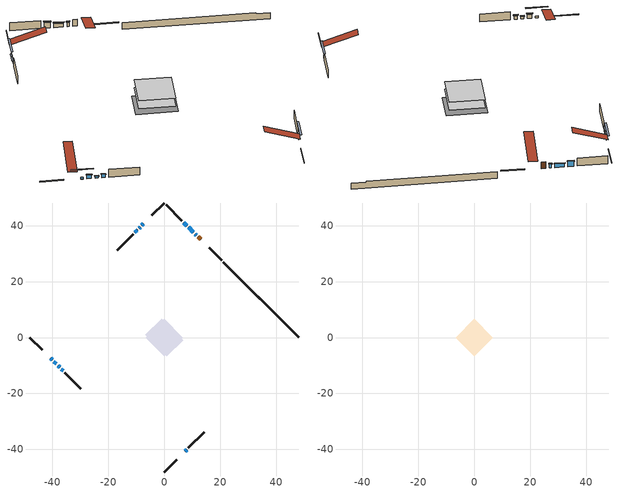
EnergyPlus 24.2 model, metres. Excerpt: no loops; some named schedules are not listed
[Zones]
conditioned space
 floor adiabatic (AdiabaticFloorConstruction): -6.67,0 0,6.67 6.67,0 0,-6.67 z0.76
 floor foundation (Slab1 construction): -6.74,0.92 -0.92,6.74 6.74,-0.92 0.92,-6.74 z-1.37
 wall outside (RimJoist1 construction): 0,-48.06 4.45,-43.61 / -48.06,0 -43.61,-4.45 / 0,48.06 -4.45,43.61 / 20.46,27.6 16.02,32.04 z0.76:1.06
 wall outside (AdiabaticWallConstruction 1): 12.99,35.07 12.14,35.92 z0.76:2.79
 wall outside (AdiabaticWallConstruction): 11.48,36.58 11.1,36.96 z0.76:1.98; -7.47,40.59 -7.96,40.1 / 7.47,-40.59 7.96,-40.1 / -40.59,-7.47 -40.1,-7.96 z0.76:1.35; -8.61,39.45 -8.99,39.07 z0.76:1.65; 10.45,37.61 8.72,39.34 / -39.45,-8.61 -38.62,-9.44 z0.76:1.9; 8.07,39.99 6.99,41.07 z0.76:2.44; -9.65,38.41 -10.49,37.57 / -36.77,-11.29 -36.14,-11.92 z0.76:1.75; -37.97,-10.09 -37.42,-10.64 z0.76:1.37
 wall outside (Wall1 construction): 8.61,-39.45 14.29,-33.77 / -35.48,-12.58 -29.81,-18.25 / -11.15,36.91 -16.82,31.24 / 6.33,41.73 0.66,47.4 z0.76:3.2
 wall foundation (FoundationWall1 construction): 21.12,26.94,-1.37 21.12,26.94,0.76 45.37,2.69,0.76 45.37,2.69,0.44 48.06,0,0.44 48.06,0,-1.37
 window (WindowConstruction 6): 11.48,36.58 11.1,36.96 z0.76:1.98
 window (WindowConstruction 8): -7.47,40.59 -7.96,40.1 z0.76:1.35
 window (WindowConstruction 9): 7.47,-40.59 7.96,-40.1 z0.76:1.35
 window (WindowConstruction 10): -40.59,-7.47 -40.1,-7.96 z0.76:1.35
 window (WindowConstruction 7): -8.61,39.45 -8.99,39.07 z0.76:1.65
 window (WindowConstruction): 10.45,37.61 8.72,39.34 z0.76:1.9
 window (WindowConstruction 1): 8.07,39.99 6.99,41.07 z0.76:2.44
 window (WindowConstruction 2): -9.65,38.41 -10.49,37.57 z0.76:1.75
 window (WindowConstruction 3): -39.45,-8.61 -38.62,-9.44 z0.76:1.9
 window (WindowConstruction 4): -37.96,-10.1 -37.42,-10.63 z0.76:1.37
 window (WindowConstruction 5): -36.77,-11.29 -36.14,-11.92 z0.76:1.75
 door (Door): 12.99,35.07 12.14,35.92 z0.76:2.79
 ceiling adiabatic (AdiabaticFloorConstruction): 0,-6.67 6.67,0 0,6.67 -6.67,0 z0.76
attic - vented
 floor to conditioned space (Floor1 construction Reversed): -6.67,0 0,6.67 6.67,0 0,-6.67 z3.2
 roof outside (Roof1 construction): 6.81,-41.24,3.2 0.32,-34.75,6.26 -1.4,-36.46,6.26 5.1,-42.96,3.2; -41.24,-6.81,3.2 -34.75,-0.32,6.26 -36.46,1.4,6.26 -42.96,-5.1,3.2; -6.81,41.24,3.2 -0.32,34.75,6.26 1.4,36.46,6.26 -5.1,42.96,3.2; 13.65,34.41,3.2 7.15,27.91,6.26 8.86,26.2,6.26 15.36,32.7,3.2
shading: 10.96,37.1 11.62,36.44 11.91,36.73 11.25,37.39 z2.18; -9.79,38.27 -5.64,42.42 -5.93,42.71 -10.08,38.56 z3.94; 9.79,-38.27 5.64,-42.42 5.93,-42.71 10.08,-38.56 z3.94; -38.27,-9.79 -42.42,-5.64 -42.71,-5.93 -38.56,-10.08 z3.94; -9.13,38.93 -8.47,39.59 -8.76,39.88 -9.42,39.22 z1.85; 8.58,39.48 10.59,37.47 10.88,37.76 8.87,39.77 z2.1; 6.85,41.21 8.21,39.85 8.5,40.14 7.14,41.51 z2.64; -10.63,37.42 -9.51,38.55 -9.8,38.85 -10.93,37.72 z1.95; -38.48,-9.58 -39.59,-8.47 -39.88,-8.76 -38.77,-9.87 z2.1; -37.28,-10.78 -38.11,-9.95 -38.4,-10.24 -37.57,-11.07 z1.57; -36,-12.06 -36.91,-11.15 -37.2,-11.44 -36.29,-12.35 z1.95
[Building]
Building 1: Terrain=Suburbs
[Site:Location]
Quebec Intl AP_QC: Latitude {deg}=46.8; Longitude {deg}=-71.38; Time Zone {hr}=-5; Elevation {m}=74; Keep Site Location Information=Yes
[Site:GroundTemperature:Shallow]
0.0108218, -2.24938, -2.43038, -1.3578, 2.94801, 7.23376, 10.9493, 13.303, 13.5029, 11.5886, 7.96783, 3.81355
[Site:WaterMainsTemperature]
Calculation Method=Schedule; Temperature Schedule=mains temperature schedule
[Material] Roughness=Rough; Thermal Absorptance=0.9
Name | Thickness {m} | Conductivity {W/m-K} | Density {kg/m3} | Specific Heat {J/kg-K} | Solar Absorptance | Visible Absorptance
asphalt or fiberglass shingles | 0.00635 | 0.162714 | 1121.4 | 1465.45 | 0.4 | 0.4
ceiling stud and cavity | 0.1397 | 0.0876654 | 65.682 | 1177.47 | 0.7 | 0.7
concrete 4.0 in. | 0.1016 | 1.803125 | 2242.8 | 837.4 | 0.7 | 0.7
concrete 8.0 in. | 0.2032 | 1.803125 | 2242.8 | 837.4 | 0.7 | 0.7
door material | 0.04445 | 0.053851 | 512.64 | 1214.23 | 0.7 | 0.7
exterior vertical ins | 0.0719133 | 0.029427 | 32.04 | 1214.23 | 0.7 | 0.7
floor covering | 0.0127 | 0.0433444 | 54.468 | 1339.84 | 0.6 | 0.6
floor rigid ins; wall rigid ins 1 | 0.512978 | 0.029427 | 32.04 | 1214.23 | 0.7 | 0.7
floor stud and cavity | 0.1397 | 1.75129 | 37.0049 | 1207.88 | 0.7 | 0.7
furniture material conditioned space 1 | 0.1524 | 0.115458 | 640.8 | 1214.23 | 0.6 | 0.6
gypsum board | 0.0127 | 0.160291 | 801 | 837.4 | 0.6 | 0.6
gypsum board 1 | 0.0127 | 0.160291 | 801 | 837.4 | 0.7 | 0.7
osb sheathing 0.5 in. | 0.0127 | 0.115458 | 512.64 | 1214.23 | 0.7 | 0.7
osb sheathing 0.75 in. | 0.01905 | 0.115458 | 512.64 | 1214.23 | 0.7 | 0.7
osb sheathing 2.0 in. | 0.0508 | 0.115458 | 512.64 | 1214.23 | 0.7 | 0.7
rim joist stud and cavity | 0.0508 | 0.0309357 | 125.044 | 1163.47 | 0.6 | 0.6
wall rigid ins | 0.051816 | 0.029427 | 32.04 | 1214.23 | 0.7 | 0.7
wall stud and cavity | 0.1397 | 0.201882 | 139.0536 | 1170.24 | 0.7 | 0.7
wall stud and cavity 1 | 0.0889 | 0.380278 | 52.3479 | 1209.89 | 0.7 | 0.7
wall stud and cavity 2 | 0.0889 | 0.391764 | 83.0341 | 1211.67 | 0.7 | 0.7
wood siding | 0.0254 | 0.102417 | 544.68 | 1172.36 | 0.4 | 0.4
wood siding 1; wood siding 2; wood siding 3 | 0.0254 | 0.102417 | 544.68 | 1172.36 | 0.7 | 0.7
[WindowMaterial:SimpleGlazingSystem]
Name | U-Factor {W/m2-K} | Solar Heat Gain Coefficient
WindowMaterial | 2.14969 | 0.4
WindowMaterial 1 | 2.04749 | 0.42
WindowMaterial 2 | 2.183191 | 0.39
WindowMaterial 3 | 2.15764 | 0.39
WindowMaterial 4 | 2.4035 | 0.33
WindowMaterial 5 | 2.24395 | 0.37
WindowMaterial 6 | 6.73808 | 0.74
WindowMaterial 7 | 6.78351 | 0.73
WindowMaterial 8 | 2.60393 | 0.28
[Construction]
AdiabaticFloorConstruction: floor stud and cavity, floor rigid ins, osb sheathing 0.75 in., floor covering
AdiabaticWallConstruction: wood siding 2, wall rigid ins 1, wall stud and cavity 1, gypsum board
AdiabaticWallConstruction 1: wood siding 3, wall rigid ins 1, wall stud and cavity 1, gypsum board
Door: door material
Floor1 construction Reversed: gypsum board, ceiling stud and cavity
FoundationWall1 construction: concrete 8.0 in., gypsum board 1
furniture construction conditioned space 1: furniture material conditioned space 1
PartitionWallConstruction: gypsum board, wall stud and cavity 2, gypsum board
RimJoist1 construction: wood siding 1, osb sheathing 2.0 in., rim joist stud and cavity
Roof1 construction: asphalt or fiberglass shingles
Slab1 construction: concrete 4.0 in.
Wall1 construction: wood siding, wall rigid ins, osb sheathing 0.5 in., wall stud and cavity, gypsum board
WindowConstruction: WindowMaterial
WindowConstruction 1: WindowMaterial 1
WindowConstruction 10; WindowConstruction 8; WindowConstruction 9: WindowMaterial 8
WindowConstruction 2: WindowMaterial 2
WindowConstruction 3: WindowMaterial 3
WindowConstruction 4: WindowMaterial 4
WindowConstruction 5: WindowMaterial 5
WindowConstruction 6: WindowMaterial 6
WindowConstruction 7: WindowMaterial 7
[Zone] Multiplier=1; Part of Total Floor Area=Yes
Name | Volume {m3}
attic - vented | 44.2894
conditioned space | 420.4
[Space]
Name | Zone | Volume {m3}
attic - vented 1 | attic - vented | 44.2894
conditioned space 1 | conditioned space | 420.4
[ZoneInfiltration:EffectiveLeakageArea]
infil attic - vented 1: Zone or Space=attic - vented 1; Schedule=Always On Discrete; Effective Air Leakage Area {cm2}=3288; Stack Coefficient=0.000213049; Wind Coefficient=9.86189e-06
[ZoneMixing]
whole house fan mix: Zone or Space=attic - vented; Schedule=Always On Continuous; Design Flow Rate Calculation Method=Flow/Zone; Design Flow Rate {m3/s}=0; Source Zone or Space=conditioned space
[SurfaceProperty:ExposedFoundationPerimeter]
Slab1: Exposed Perimeter Calculation Method=TotalExposedPerimeter; Total Exposed Perimeter {m}=38.1
[InternalMass] Zone or ZoneList=conditioned space; Space or SpaceList=conditioned space 1
Name | Construction | Surface Area {m2}
furniture mass conditioned space 1 | furniture construction conditioned space 1 | 71.2195
partition wall mass | PartitionWallConstruction | 178.049
[Lights]
interior lighting: Zone or ZoneList or Space or SpaceList=conditioned space 1; Schedule=interior lighting schedule; Design Level Calculation Method=LightingLevel; Lighting Level {W}=343.2; Return Air Fraction=0; Fraction Radiant=0.6; Fraction Visible=0.2; Fraction Replaceable=1
[People]
occupants: Zone or ZoneList or Space or SpaceList=conditioned space 1; Number of People Schedule=occupants schedule; Number of People Calculation Method=People; Number of People=3; Fraction Radiant=0.314171; Sensible Heat Fraction=0.56303; Activity Level Schedule=occupants activity schedule; Carbon Dioxide Generation Rate {m3/s-W}=0; Enable ASHRAE 55 Comfort Warnings=No; Mean Radiant Temperature Calculation Type=EnclosureAveraged
[ElectricEquipment] Zone or ZoneList or Space or SpaceList=conditioned space 1; Design Level Calculation Method=EquipmentLevel
Name | Schedule | Design Level {W} | Fraction Latent | Fraction Radiant | Fraction Lost
clothes dryer | clothes dryer schedule | 140.772 | 0.015 | 0.081 | 0.85
clothes washer | clothes washer schedule | 32.1985 | 0.03 | 0.162 | 0.7
cooking range | cooking range schedule | 215.147 | 0.08 | 0.432 | 0.2
dishwasher | dishwasher schedule | 66.8632 | 0.3 | 0.18 | 0.4
fridge | fridge schedule | 72.9452 | 0 | 0.6 | 0
mech vent bath fan 0 | mech vent bath fan 0 schedule | 50.2 | 0 | 0 | 1
mech vent house fan | mech vent house fan schedule | 19.9167 | 0 | 0 | 0.5
mech vent house fan cfis | mech vent house fan cfis schedule | 0 | 0 | 0 | 0
mech vent range fan 0 | mech vent range fan 0 schedule | 57 | 0 | 0 | 1
misc plug loads | misc plug loads schedule | 494.7 | 0.045 | 0.513 | 0.1
whole house fan | Always On Discrete | 0 | 0 | 0 | 1
[OtherEquipment] Zone or ZoneList or Space or SpaceList=conditioned space 1; Design Level Calculation Method=EquipmentLevel
Name | Fuel Type | Schedule | Design Level {W} | Fraction Latent | Fraction Radiant | Fraction Lost
clothes dryer 1 | Electricity | clothes dryer schedule | 0 | 0.015 | 0.081 | 0.85
cooking range 1 | Electricity | cooking range schedule | 0 | 0.08 | 0.432 | 0.2
general water use latent | None | general water use schedule | 62.594 | 1 | 0 | 0
general water use sensible | None | general water use schedule | -61.6891 | 0 | 0.6 | 0
mech vent house fan latent load | None | Always On Discrete | 0 | 1 | 0 | 0
mech vent house fan sensible load | None | Always On Discrete | 0 | 0 | 0 | 0
water heater energy adjustment1 | Electricity | Always On Discrete | 0.01 | 0 | 0 | 1
[ZoneInfiltration:DesignFlowRate] Zone or ZoneList or Space or SpaceList=conditioned space 1; Schedule=Always On Discrete; Design Flow Rate Calculation Method=Flow/Zone; Design Flow Rate {m3/s}=0
infil flow; natural vent flow; whole house fan flow
[AvailabilityManager:Scheduled]
furnace airloop Availability Manager: Schedule=Always On Discrete
[Foundation:Kiva]
Foundation Kiva 1: Initial Indoor Air Temperature {C}=18; Wall Height Above Grade {m}=0.759988; Wall Depth Below Slab {m}=0.2032; Custom Block Material Name 1=exterior vertical ins; Custom Block Depth 1 {m}=2.13; Custom Block X Position 1 {m}=0.2159; Custom Block Z Position 1 {m}=0
[Foundation:Kiva:Settings]
Soil Conductivity {W/m-K}=0.849921; Soil Density {kg/m3}=1842.3; Soil Specific Heat {J/kg-K}=418.7; Ground Solar Absorptivity=0.9; Ground Thermal Absorptivity=0.9; Ground Surface Roughness {m}=0.03; Far-Field Width {m}=40; Deep-Ground Boundary Condition=ZeroFlux; Deep-Ground Depth {m}=40; Minimum Cell Dimension {m}=0.2; Maximum Cell Growth Coefficient=3; Simulation Timestep=Timestep
[Exterior:Lights]
exterior lighting: Schedule=exterior lighting schedule; Design Level {W}=75.6
[EnergyManagementSystem:GlobalVariable]
furnace_airloop_Fan_RTF
infil_program_Qfan
infil_program_Qinf
natural_vent_program_Qnv
natural_vent_program_Qwhf
[EnergyManagementSystem:Sensor]
Name | Output:Variable or Output:Meter Index Key | Output:Variable or Output:Meter
airflow_gain | infil flow | Infiltration Sensible Heat Gain Energy
airflow_gain_1 | natural vent flow | Infiltration Sensible Heat Gain Energy
airflow_gain_2 | whole house fan flow | Infiltration Sensible Heat Gain Energy
airflow_loss | infil flow | Infiltration Sensible Heat Loss Energy
airflow_loss_1 | natural vent flow | Infiltration Sensible Heat Loss Energy
airflow_loss_2 | whole house fan flow | Infiltration Sensible Heat Loss Energy
clg_load_cond |  | Cooling:EnergyTransfer:Zone:CONDITIONED SPACE
clg_sp_s; clg_sp_s_1 | cooling setpoint | Schedule Value
clothes_dryer_exhaust_0_sch_s | clothes dryer exhaust 0 schedule | Schedule Value
cool_season | cooling season schedule | Schedule Value
htg_load_cond |  | Heating:EnergyTransfer:Zone:CONDITIONED SPACE
htg_sp_s; htg_sp_s_1 | heating setpoint | Schedule Value
ig_ee_conv | clothes dryer | Electric Equipment Convective Heating Energy
ig_ee_conv_2 | cooking range | Electric Equipment Convective Heating Energy
ig_ee_conv_4 | fridge | Electric Equipment Convective Heating Energy
ig_ee_conv_5 | misc plug loads | Electric Equipment Convective Heating Energy
ig_ee_conv_6 | whole house fan | Electric Equipment Convective Heating Energy
ig_ee_rad | clothes dryer | Electric Equipment Radiant Heating Energy
ig_ee_rad_2 | cooking range | Electric Equipment Radiant Heating Energy
ig_ee_rad_4 | fridge | Electric Equipment Radiant Heating Energy
ig_ee_rad_5 | misc plug loads | Electric Equipment Radiant Heating Energy
ig_ee_rad_6 | whole house fan | Electric Equipment Radiant Heating Energy
ig_lgt_conv | interior lighting | Lights Convective Heating Energy
ig_lgt_rad | interior lighting | Lights Radiant Heating Energy
ig_lgt_vis | interior lighting | Lights Visible Radiation Heating Energy
ig_oe_conv | clothes dryer 1 | Other Equipment Convective Heating Energy
ig_oe_conv_1 | cooking range 1 | Other Equipment Convective Heating Energy
ig_oe_conv_2 | general water use latent | Other Equipment Convective Heating Energy
ig_oe_conv_3 | general water use sensible | Other Equipment Convective Heating Energy
ig_oe_conv_4 | water heater energy adjustment1 | Other Equipment Convective Heating Energy
ig_oe_rad | clothes dryer 1 | Other Equipment Radiant Heating Energy
ig_oe_rad_1 | cooking range 1 | Other Equipment Radiant Heating Energy
ig_oe_rad_2 | general water use latent | Other Equipment Radiant Heating Energy
ig_oe_rad_3 | general water use sensible | Other Equipment Radiant Heating Energy
ig_oe_rad_4 | water heater energy adjustment1 | Other Equipment Radiant Heating Energy
ig_ppl_conv | occupants | People Convective Heating Energy
ig_ppl_rad | occupants | People Radiant Heating Energy
im_conv | furniture mass conditioned space 1 | Surface Inside Face Convection Heat Gain Energy
im_conv_1 | partition wall mass | Surface Inside Face Convection Heat Gain Energy
im_ig | furniture mass conditioned space 1 | Surface Inside Face Internal Gains Radiation Heat Gain Energy
im_ig_1 | partition wall mass | Surface Inside Face Internal Gains Radiation Heat Gain Energy
im_lgt | furniture mass conditioned space 1 | Surface Inside Face Lights Radiation Heat Gain Energy
im_lgt_1 | partition wall mass | Surface Inside Face Lights Radiation Heat Gain Energy
im_sol | furniture mass conditioned space 1 | Surface Inside Face Solar Radiation Heat Gain Energy
im_sol_1 | partition wall mass | Surface Inside Face Solar Radiation Heat Gain Energy
im_surf | furniture mass conditioned space 1 | Surface Inside Face Net Surface Thermal Radiation Heat Gain Energy
im_surf_1 | partition wall mass | Surface Inside Face Net Surface Thermal Radiation Heat Gain Energy
mech_vent_bath_fan_0_sch_s | mech vent bath fan 0 schedule | Schedule Value
mech_vent_range_fan_0_sch_s | mech vent range fan 0 schedule | Schedule Value
mv_conv | mech vent bath fan 0 | Electric Equipment Convective Heating Energy
mv_conv_1 | mech vent house fan | Electric Equipment Convective Heating Energy
mv_conv_2 | mech vent house fan cfis | Electric Equipment Convective Heating Energy
mv_conv_3 | mech vent range fan 0 | Electric Equipment Convective Heating Energy
mv_conv_4 | mech vent house fan latent load | Other Equipment Convective Heating Energy
mv_conv_5 | mech vent house fan sensible load | Other Equipment Convective Heating Energy
mv_rad | mech vent bath fan 0 | Electric Equipment Radiant Heating Energy
mv_rad_1 | mech vent house fan | Electric Equipment Radiant Heating Energy
mv_rad_2 | mech vent house fan cfis | Electric Equipment Radiant Heating Energy
mv_rad_3 | mech vent range fan 0 | Electric Equipment Radiant Heating Energy
mv_rad_4 | mech vent house fan latent load | Other Equipment Radiant Heating Energy
mv_rad_5 | mech vent house fan sensible load | Other Equipment Radiant Heating Energy
natural_vent_s | natural vent schedule | Schedule Value
out_pb_s |  | Site Outdoor Air Barometric Pressure
out_wt_s |  | Site Outdoor Air Humidity Ratio
site_vw_s |  | Site Wind Speed
ss_back_out | Window1 | Surface Window Shortwave from Zone Back Out Window Heat Transfer Rate
ss_back_out_1 | Window10 | Surface Window Shortwave from Zone Back Out Window Heat Transfer Rate
ss_back_out_10 | Window9 | Surface Window Shortwave from Zone Back Out Window Heat Transfer Rate
ss_back_out_2 | Window11 | Surface Window Shortwave from Zone Back Out Window Heat Transfer Rate
ss_back_out_3 | Window12 | Surface Window Shortwave from Zone Back Out Window Heat Transfer Rate
ss_back_out_4 | Window2 | Surface Window Shortwave from Zone Back Out Window Heat Transfer Rate
ss_back_out_5 | Window3 | Surface Window Shortwave from Zone Back Out Window Heat Transfer Rate
ss_back_out_6 | Window5 | Surface Window Shortwave from Zone Back Out Window Heat Transfer Rate
ss_back_out_7 | Window6 | Surface Window Shortwave from Zone Back Out Window Heat Transfer Rate
ss_back_out_8 | Window7 | Surface Window Shortwave from Zone Back Out Window Heat Transfer Rate
ss_back_out_9 | Window8 | Surface Window Shortwave from Zone Back Out Window Heat Transfer Rate
ss_conv | Door1 | Surface Inside Face Convection Heat Gain Energy
ss_conv_1 | Window1 | Surface Inside Face Convection Heat Gain Energy
ss_conv_10 | Window8 | Surface Inside Face Convection Heat Gain Energy
ss_conv_11 | Window9 | Surface Inside Face Convection Heat Gain Energy
ss_conv_2 | Window10 | Surface Inside Face Convection Heat Gain Energy
ss_conv_3 | Window11 | Surface Inside Face Convection Heat Gain Energy
ss_conv_4 | Window12 | Surface Inside Face Convection Heat Gain Energy
ss_conv_5 | Window2 | Surface Inside Face Convection Heat Gain Energy
ss_conv_6 | Window3 | Surface Inside Face Convection Heat Gain Energy
ss_conv_7 | Window5 | Surface Inside Face Convection Heat Gain Energy
ss_conv_8 | Window6 | Surface Inside Face Convection Heat Gain Energy
ss_conv_9 | Window7 | Surface Inside Face Convection Heat Gain Energy
ss_ig | Door1 | Surface Inside Face Internal Gains Radiation Heat Gain Energy
ss_ig_1 | Window1 | Surface Inside Face Internal Gains Radiation Heat Gain Energy
ss_ig_10 | Window8 | Surface Inside Face Internal Gains Radiation Heat Gain Energy
ss_ig_11 | Window9 | Surface Inside Face Internal Gains Radiation Heat Gain Energy
ss_ig_2 | Window10 | Surface Inside Face Internal Gains Radiation Heat Gain Energy
ss_ig_3 | Window11 | Surface Inside Face Internal Gains Radiation Heat Gain Energy
ss_ig_4 | Window12 | Surface Inside Face Internal Gains Radiation Heat Gain Energy
ss_ig_5 | Window2 | Surface Inside Face Internal Gains Radiation Heat Gain Energy
ss_ig_6 | Window3 | Surface Inside Face Internal Gains Radiation Heat Gain Energy
ss_ig_7 | Window5 | Surface Inside Face Internal Gains Radiation Heat Gain Energy
ss_ig_8 | Window6 | Surface Inside Face Internal Gains Radiation Heat Gain Energy
ss_ig_9 | Window7 | Surface Inside Face Internal Gains Radiation Heat Gain Energy
ss_lgt | Door1 | Surface Inside Face Lights Radiation Heat Gain Energy
ss_sol | Door1 | Surface Inside Face Solar Radiation Heat Gain Energy
ss_surf | Door1 | Surface Inside Face Net Surface Thermal Radiation Heat Gain Energy
ss_surf_1 | Window1 | Surface Inside Face Net Surface Thermal Radiation Heat Gain Energy
ss_surf_10 | Window8 | Surface Inside Face Net Surface Thermal Radiation Heat Gain Energy
ss_surf_11 | Window9 | Surface Inside Face Net Surface Thermal Radiation Heat Gain Energy
ss_surf_2 | Window10 | Surface Inside Face Net Surface Thermal Radiation Heat Gain Energy
ss_surf_3 | Window11 | Surface Inside Face Net Surface Thermal Radiation Heat Gain Energy
ss_surf_4 | Window12 | Surface Inside Face Net Surface Thermal Radiation Heat Gain Energy
ss_surf_5 | Window2 | Surface Inside Face Net Surface Thermal Radiation Heat Gain Energy
ss_surf_6 | Window3 | Surface Inside Face Net Surface Thermal Radiation Heat Gain Energy
ss_surf_7 | Window5 | Surface Inside Face Net Surface Thermal Radiation Heat Gain Energy
ss_surf_8 | Window6 | Surface Inside Face Net Surface Thermal Radiation Heat Gain Energy
ss_surf_9 | Window7 | Surface Inside Face Net Surface Thermal Radiation Heat Gain Energy
ss_trans_in | Window1 | Surface Window Transmitted Solar Radiation Rate
ss_trans_in_1 | Window10 | Surface Window Transmitted Solar Radiation Rate
ss_trans_in_10 | Window9 | Surface Window Transmitted Solar Radiation Rate
ss_trans_in_2 | Window11 | Surface Window Transmitted Solar Radiation Rate
ss_trans_in_3 | Window12 | Surface Window Transmitted Solar Radiation Rate
ss_trans_in_4 | Window2 | Surface Window Transmitted Solar Radiation Rate
ss_trans_in_5 | Window3 | Surface Window Transmitted Solar Radiation Rate
ss_trans_in_6 | Window5 | Surface Window Transmitted Solar Radiation Rate
ss_trans_in_7 | Window6 | Surface Window Transmitted Solar Radiation Rate
ss_trans_in_8 | Window7 | Surface Window Transmitted Solar Radiation Rate
ss_trans_in_9 | Window8 | Surface Window Transmitted Solar Radiation Rate
ss_trans_out | Window1 | Surface Inside Face Initial Transmitted Diffuse Transmitted Out Window Solar Radiation Rate
ss_trans_out_1 | Window10 | Surface Inside Face Initial Transmitted Diffuse Transmitted Out Window Solar Radiation Rate
ss_trans_out_10 | Window9 | Surface Inside Face Initial Transmitted Diffuse Transmitted Out Window Solar Radiation Rate
ss_trans_out_2 | Window11 | Surface Inside Face Initial Transmitted Diffuse Transmitted Out Window Solar Radiation Rate
ss_trans_out_3 | Window12 | Surface Inside Face Initial Transmitted Diffuse Transmitted Out Window Solar Radiation Rate
ss_trans_out_4 | Window2 | Surface Inside Face Initial Transmitted Diffuse Transmitted Out Window Solar Radiation Rate
ss_trans_out_5 | Window3 | Surface Inside Face Initial Transmitted Diffuse Transmitted Out Window Solar Radiation Rate
ss_trans_out_6 | Window5 | Surface Inside Face Initial Transmitted Diffuse Transmitted Out Window Solar Radiation Rate
ss_trans_out_7 | Window6 | Surface Inside Face Initial Transmitted Diffuse Transmitted Out Window Solar Radiation Rate
ss_trans_out_8 | Window7 | Surface Inside Face Initial Transmitted Diffuse Transmitted Out Window Solar Radiation Rate
ss_trans_out_9 | Window8 | Surface Inside Face Initial Transmitted Diffuse Transmitted Out Window Solar Radiation Rate
s_conv | Floor1 | Surface Inside Face Convection Heat Gain Energy
s_conv_1 | FoundationWall1 | Surface Inside Face Convection Heat Gain Energy
s_conv_10 | Wall1:225 | Surface Inside Face Convection Heat Gain Energy
s_conv_11 | Wall1:315 | Surface Inside Face Convection Heat Gain Energy
s_conv_12 | Wall1:45 | Surface Inside Face Convection Heat Gain Energy
s_conv_2 | inferred conditioned ceiling | Surface Inside Face Convection Heat Gain Energy
s_conv_3 | inferred conditioned floor | Surface Inside Face Convection Heat Gain Energy
s_conv_4 | RimJoist1:135 | Surface Inside Face Convection Heat Gain Energy
s_conv_5 | RimJoist1:225 | Surface Inside Face Convection Heat Gain Energy
s_conv_6 | RimJoist1:315 | Surface Inside Face Convection Heat Gain Energy
s_conv_7 | RimJoist1:45 | Surface Inside Face Convection Heat Gain Energy
s_conv_8 | Slab1 | Surface Inside Face Convection Heat Gain Energy
s_conv_9 | Wall1:135 | Surface Inside Face Convection Heat Gain Energy
s_ig | Floor1 | Surface Inside Face Internal Gains Radiation Heat Gain Energy
s_ig_1 | FoundationWall1 | Surface Inside Face Internal Gains Radiation Heat Gain Energy
s_ig_10 | Wall1:225 | Surface Inside Face Internal Gains Radiation Heat Gain Energy
s_ig_11 | Wall1:315 | Surface Inside Face Internal Gains Radiation Heat Gain Energy
s_ig_12 | Wall1:45 | Surface Inside Face Internal Gains Radiation Heat Gain Energy
s_ig_2 | inferred conditioned ceiling | Surface Inside Face Internal Gains Radiation Heat Gain Energy
s_ig_3 | inferred conditioned floor | Surface Inside Face Internal Gains Radiation Heat Gain Energy
s_ig_4 | RimJoist1:135 | Surface Inside Face Internal Gains Radiation Heat Gain Energy
s_ig_5 | RimJoist1:225 | Surface Inside Face Internal Gains Radiation Heat Gain Energy
s_ig_6 | RimJoist1:315 | Surface Inside Face Internal Gains Radiation Heat Gain Energy
s_ig_7 | RimJoist1:45 | Surface Inside Face Internal Gains Radiation Heat Gain Energy
s_ig_8 | Slab1 | Surface Inside Face Internal Gains Radiation Heat Gain Energy
s_ig_9 | Wall1:135 | Surface Inside Face Internal Gains Radiation Heat Gain Energy
s_lgt | Floor1 | Surface Inside Face Lights Radiation Heat Gain Energy
s_lgt_1 | FoundationWall1 | Surface Inside Face Lights Radiation Heat Gain Energy
s_lgt_10 | Wall1:225 | Surface Inside Face Lights Radiation Heat Gain Energy
s_lgt_11 | Wall1:315 | Surface Inside Face Lights Radiation Heat Gain Energy
s_lgt_12 | Wall1:45 | Surface Inside Face Lights Radiation Heat Gain Energy
s_lgt_2 | inferred conditioned ceiling | Surface Inside Face Lights Radiation Heat Gain Energy
s_lgt_3 | inferred conditioned floor | Surface Inside Face Lights Radiation Heat Gain Energy
s_lgt_4 | RimJoist1:135 | Surface Inside Face Lights Radiation Heat Gain Energy
s_lgt_5 | RimJoist1:225 | Surface Inside Face Lights Radiation Heat Gain Energy
s_lgt_6 | RimJoist1:315 | Surface Inside Face Lights Radiation Heat Gain Energy
